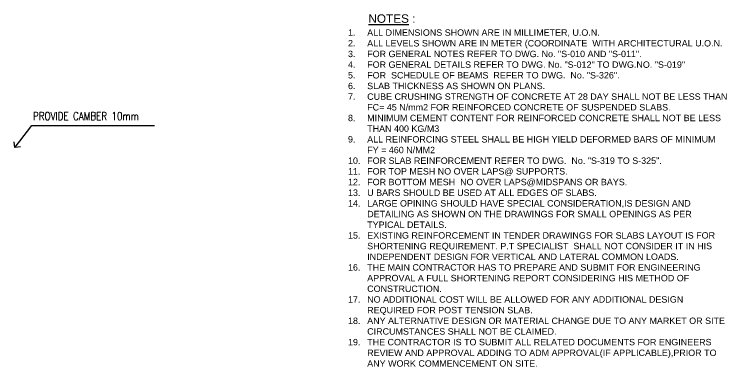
# Model space of a CAD drawing. Header units: inches. Extents: x -1387 to 66769, y -34670 to 11651.
# Drawn here: x 44513 to 66769, y -34204 to -23193 of the extents above; entities that cross this region are included whole.
import ezdxf
from ezdxf import colors
from ezdxf.entities.mleader import LeaderData, LeaderLine
from ezdxf.math import Vec2, Vec3

# ---------------------------------------------------------------- set-up
doc = ezdxf.new("R2010")
doc.units = ezdxf.units.IN
doc.header["$MEASUREMENT"] = 0
for name, color, linetype in [('1st Basement Framing Plan$0$S-DT-LEADER', 43, 'Continuous'), ('First Floor Framing Plan$0$S-BEAM-TEXT', 223, 'Continuous'), ('XS-SLAB REINFORCEMENT NOTES$0$S-TEXT-NOTE', 121, 'Continuous')]:
    doc.layers.add(name, color=color, linetype=linetype)
doc.styles.add('First Floor Framing Plan$0$APG ROMANS 0.80', font='romans.shx', dxfattribs={"width": 0.8})
doc.styles.get("Standard").update_dxf_attribs({"font": 'arial.ttf'})
doc.styles.add('XS-SLAB REINFORCEMENT NOTES$0$Arial', font='arial.ttf')

# ---------------------------------------------------------------- blocks, each defined once
blk = doc.blocks.new('1st Basement Framing Plan$0$_Open90')
at = {"color": 0, "linetype": 'ByBlock', "lineweight": -2}
for p, q in [((0, 0), (-1, 0)), ((-0.5, 0.5), (0, 0)), ((0, 0), (-0.5, -0.5))]:
    blk.add_line(p, q, dxfattribs=at)
blk = doc.blocks.new('XS-SLAB REINFORCEMENT NOTES')
at = {"layer": 'XS-SLAB REINFORCEMENT NOTES$0$S-TEXT-NOTE', "style": 'XS-SLAB REINFORCEMENT NOTES$0$Arial'}
blk.add_text('%%UNOTES%%U :', height=263.16, dxfattribs=at).set_placement((1353, 10632))
at = {"layer": 'XS-SLAB REINFORCEMENT NOTES$0$S-TEXT-NOTE', "insert": (716, 10426), "char_height": 200, "attachment_point": 1, "style": 'XS-SLAB REINFORCEMENT NOTES$0$Arial'}
blk.add_mtext_dynamic_manual_height_columns('\\pi-600,l600,t600;1.^IALL DIMENSIONS SHOWN ARE IN MILLIMETER, U.O.N.\\P2.^IALL LEVELS SHOWN ARE IN METER (COORDINATE  WITH ARCHITECTURAL U.O.N.\\P3.^IFOR GENERAL NOTES REFER TO DWG. No. "S-010 AND "S-011".\\P4.^IFOR GENERAL DETAILS REFER TO DWG. No. "S-012" TO DWG.NO. "S-019"\\P5.^IFOR  SCHEDULE OF BEAMS  REFER TO DWG.  No. "S-326".\\P6.^ISLAB THICKNESS AS SHOWN ON PLANS.\\P7.^ICUBE CRUSHING STRENGTH OF CONCRETE AT 28 DAY SHALL NOT BE LESS THAN FC= 45 N/mm2 FOR REINFORCED CONCRETE OF SUSPENDED SLABS.\\P8.^IMINIMUM CEMENT CONTENT FOR REINFORCED CONCRETE SHALL NOT BE LESS THAN 400 KG/M3\\P9.^IALL REINFORCING STEEL SHALL BE HIGH YIELD DEFORMED BARS OF MINIMUM FY = 460 N/MM2\\P10.^IFOR SLAB REINFORCEMENT REFER TO DWG.  No. "S-319 TO S-325".\\P11.^IFOR TOP MESH NO OVER LAPS@ SUPPORTS.\\P12.^IFOR BOTTOM MESH  NO OVER LAPS@MIDSPANS OR BAYS.\\P13.^IU BARS SHOULD BE USED AT ALL EDGES OF SLABS.   \\P14.^ILARGE OPINING SHOULD HAVE SPECIAL CONSIDERATION,IS DESIGN AND DETAILING AS SHOWN ON THE DRAWINGS FOR SMALL OPENINGS AS PER TYPICAL DETAILS.\\P15.^IEXISTING REINFORCEMENT IN TENDER DRAWINGS FOR SLABS LAYOUT IS FOR SHORTENING REQUIREMENT. P.T SPECIALIST  SHALL NOT CONSIDER IT IN HIS INDEPENDENT DESIGN FOR VERTICAL AND LATERAL COMMON LOADS. \\P16.^ITHE MAIN CONTRACTOR HAS TO PREPARE AND SUBMIT FOR ENGINEERING APPROVAL A FULL SHORTENING REPORT CONSIDERING HIS METHOD OF CONSTRUCTION.\\P17.^INO ADDITIONAL COST WILL BE ALLOWED FOR ANY ADDITIONAL DESIGN REQUIRED FOR POST TENSION SLAB.\\P18.^IANY ALTERNATIVE DESIGN OR MATERIAL CHANGE DUE TO ANY MARKET OR SITE CIRCUMSTANCES SHALL NOT BE CLAIMED.\\P19.^ITHE CONTRACTOR IS TO SUBMIT ALL RELATED DOCUMENTS FOR ENGINEERS REVIEW AND APPROVAL ADDING TO ADM APPROVAL(IF APPLICABLE),PRIOR TO ANY WORK COMMENCEMENT ON SITE.', width=11870.56, gutter_width=1, heights=[14798], dxfattribs=at)

msp = doc.modelspace()

# ---------------------------------------------------------------- block references
msp.add_blockref('XS-SLAB REINFORCEMENT NOTES', (54221.6, -34091.5))

# ---------------------------------------------------------------- texts
at = {"layer": 'First Floor Framing Plan$0$S-BEAM-TEXT', "style": 'First Floor Framing Plan$0$APG ROMANS 0.80', "width": 0.8}
msp.add_text('PROVIDE CAMBER 10mm', height=250, dxfattribs=at).set_placement((45098.1, -26498.6))

# ---------------------------------------------------------------- leaders
at = {"layer": '1st Basement Framing Plan$0$S-DT-LEADER'}
ml = msp.add_multileader_mtext('Standard', dxfattribs=at)
ml.set_content('')
ml.set_leader_properties(color=256)
ml.set_arrow_properties(name='1st Basement Framing Plan$0$_Open90')
ml.build(insert=Vec2(0, 0))
ml.multileader.update_dxf_attribs({"has_dogleg": 0, "dogleg_length": 0.36, "arrow_head_size": 250, "scale": 500})
ctx = ml.context
ctx.base_point, ctx.scale, ctx.char_height, ctx.arrow_head_size, ctx.landing_gap_size, ctx.plane_origin = Vec3(48892.4, -26667.2), 500, 90, 250, 45, Vec3(44966.4, -26824.4)
notes = []
notes.append((ctx, [(0, (1, 1, 0), (48712.4, -26667.2), (1, 0), 180, [(0, [(44535.5, -27353.4), (45063, -26667.2)], 0, [])])]))
ctx.mtext, ml.multileader.dxf.content_type = None, 0
for ctx, leaders in notes:
    for number, flags, end, landing, length, lines in leaders:
        leader = LeaderData()
        leader.index, (leader.has_last_leader_line, leader.has_dogleg_vector, leader.attachment_direction) = number, flags
        leader.last_leader_point, leader.dogleg_vector, leader.dogleg_length = Vec3(end), Vec3(landing), length
        for number, points, colour, breaks in lines:
            line = LeaderLine()
            line.index, line.vertices, line.color, line.breaks = number, Vec3.list(points), colors.encode_raw_color(colour), breaks
            leader.lines.append(line)
        ctx.leaders.append(leader)

doc.saveas('drawing.dxf')
